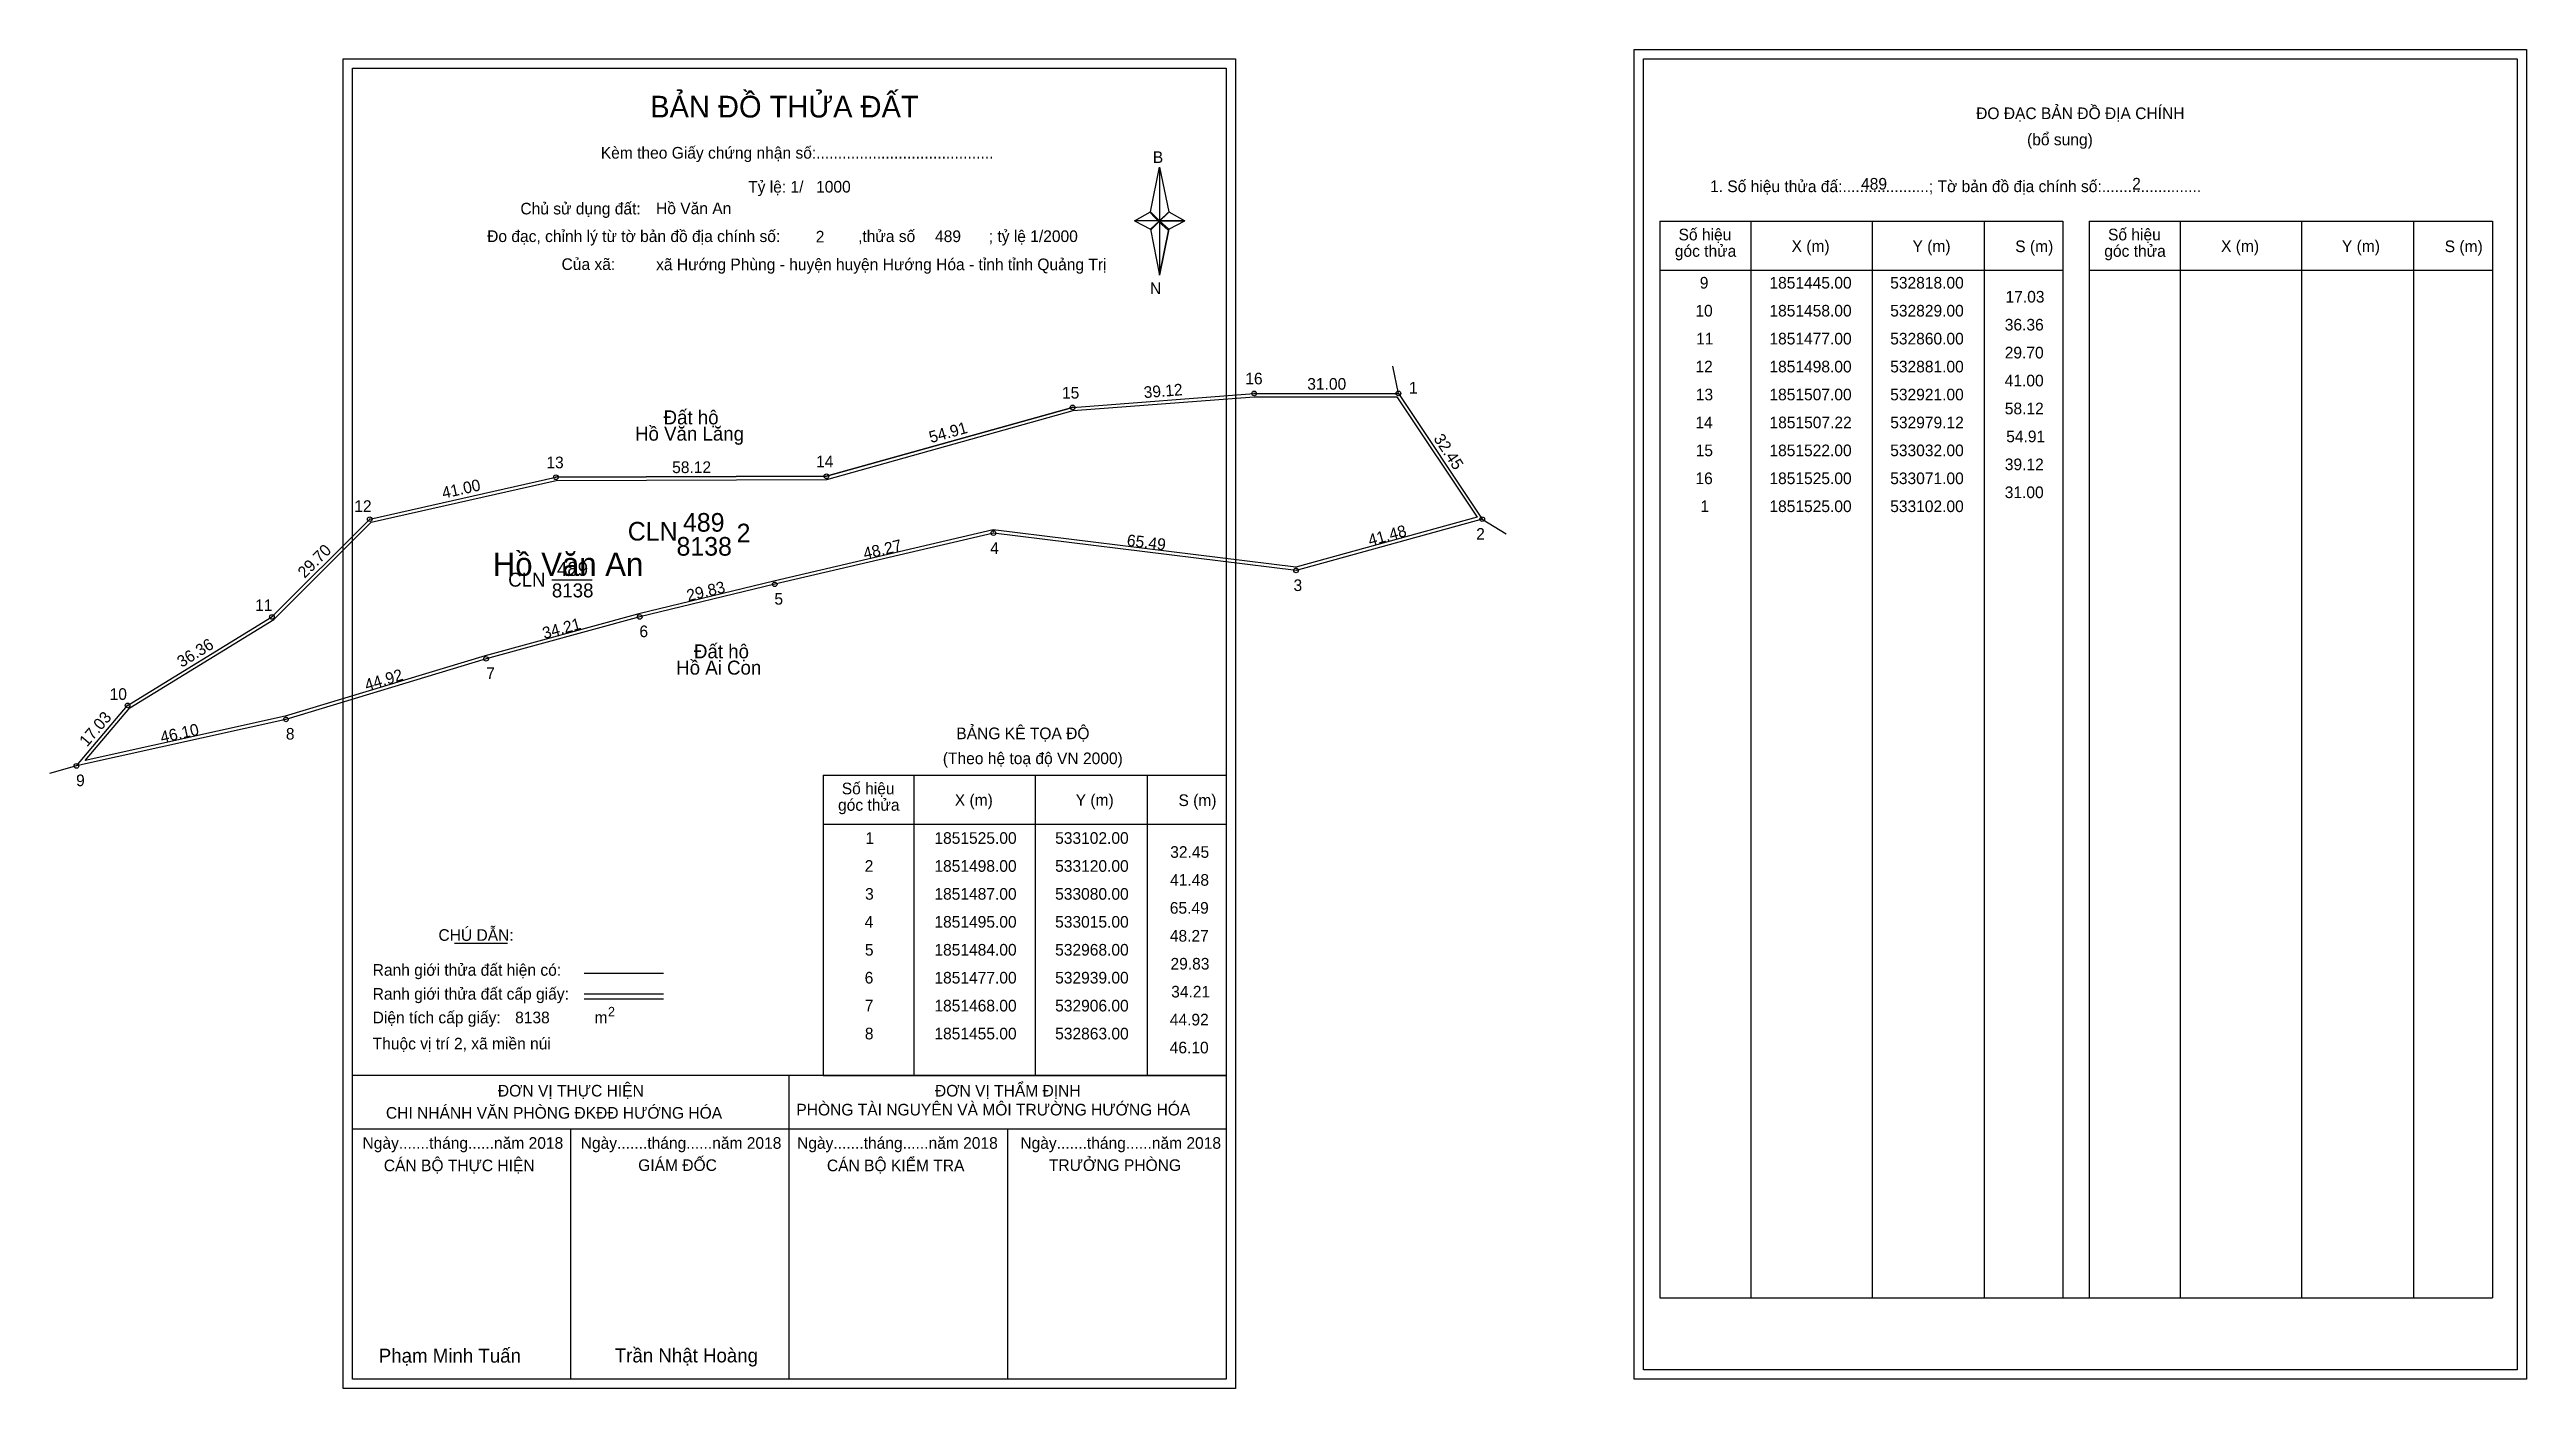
# Model space of a CAD drawing. Extents: x 532812 to 533344, y 1851311 to 1851599.
import ezdxf

# ---------------------------------------------------------------- set-up
doc = ezdxf.new("R2010")
doc.units = 0
for name, color, linetype in [('Level 1', 7, 'Continuous'), ('Level 10', 7, 'Continuous'), ('Level 11', 7, 'Continuous'), ('Level 13', 7, 'Continuous'), ('Level 2', 7, 'Continuous'), ('Level 27', 7, 'Continuous'), ('Level 3', 7, 'Continuous'), ('Level 36', 7, 'Continuous'), ('Level 4', 7, 'Continuous'), ('Level 49', 7, 'Continuous'), ('Level 5', 7, 'Continuous'), ('Level 53', 7, 'Continuous'), ('Level 55', 7, 'Continuous'), ('Level 6', 7, 'Continuous'), ('Level 63', 7, 'Continuous'), ('Level 7', 7, 'Continuous'), ('Level 9', 7, 'Continuous')]:
    doc.layers.add(name, color=color, linetype=linetype)

msp = doc.modelspace()

# ---------------------------------------------------------------- linework, layer by layer
at = {"layer": 'Level 1'}
for p, q in [((532877.3, 1851594.86), (532877.3, 1851594.86)), ((533154.62, 1851596.86), (533154.62, 1851596.86)), ((533048.72, 1851563.98), (533050.69, 1851573.62)), ((533050.69, 1851573.62), (533050.69, 1851562.1)), ((533050.69, 1851573.62), (533052.65, 1851563.98)), ((533045.27, 1851562.1), (533048.72, 1851563.98)), ((533048.72, 1851563.98), (533050.69, 1851562.1)), ((533050.54, 1851561.88), (533048.72, 1851563.76)), ((533052.51, 1851563.76), (533050.54, 1851561.88)), ((533050.54, 1851561.88), (533052.51, 1851563.76)), ((533052.65, 1851563.98), (533050.69, 1851562.1)), ((533050.69, 1851562.1), (533048.72, 1851560.26)), ((533050.54, 1851561.88), (533048.72, 1851560.04)), ((533048.72, 1851560.04), (533050.54, 1851561.88)), ((533048.72, 1851560.26), (533050.69, 1851550.4)), ((533052.51, 1851560.04), (533050.54, 1851561.88)), ((533050.69, 1851562.1), (533050.69, 1851550.4)), ((533050.69, 1851562.1), (533056.1, 1851562.1)), ((533050.69, 1851562.1), (533052.65, 1851560.26)), ((533052.65, 1851560.26), (533050.69, 1851550.4)), ((533052.65, 1851560.26), (533056.1, 1851562.1)), ((533158.15, 1851562.01), (533244.75, 1851562.01)), ((533177.74, 1851330.74), (533177.74, 1851562.01)), ((533203.81, 1851330.74), (533203.81, 1851562.01)), ((533227.79, 1851562.01), (533227.79, 1851330.74)), ((533244.75, 1851562.01), (533244.75, 1851330.74)), ((533250.41, 1851562.01), (533337.01, 1851562.01)), ((533270, 1851330.74), (533270, 1851562.01)), ((533296.07, 1851330.74), (533296.07, 1851562.01)), ((533320.04, 1851562.01), (533320.04, 1851330.74)), ((533337.01, 1851562.01), (533337.01, 1851330.74)), ((533158.15, 1851551.48), (533244.75, 1851551.48)), ((533250.41, 1851551.48), (533337.01, 1851551.48)), ((532978.39, 1851443.04), (533064.99, 1851443.04)), ((532997.98, 1851378.51), (532997.98, 1851443.04)), ((533024.05, 1851378.51), (533024.05, 1851443.04)), ((533048.02, 1851443.04), (533048.02, 1851378.51)), ((532978.39, 1851432.51), (533064.99, 1851432.51)), ((532899.21, 1851406.93), (532910.62, 1851406.93)), ((532927.08, 1851400.52), (532944.09, 1851400.52)), ((532927.08, 1851396.08), (532944.09, 1851396.08)), ((532927.08, 1851394.98), (532944.09, 1851394.98)), ((532984.12, 1851378.51), (532877.29, 1851378.51)), ((533064.99, 1851378.51), (532960.15, 1851378.51)), ((532971.14, 1851313.29), (532971.14, 1851378.51)), ((532978.39, 1851378.51), (533064.99, 1851378.51)), ((533064.99, 1851366.96), (532877.29, 1851366.96)), ((532924.22, 1851313.29), (532924.22, 1851366.96)), ((533018.07, 1851313.29), (533018.07, 1851366.96)), ((533158.15, 1851330.74), (533337.01, 1851330.74)), ((533064.99, 1851313.29), (533064.99, 1851313.29)), ((533342.32, 1851315.29), (533342.32, 1851315.29))]:
    msp.add_line(p, q, dxfattribs=at)
for points in [[(533048.72, 1851563.98), (533050.69, 1851573.62), (533050.69, 1851562.1)], [(533050.69, 1851562.1), (533052.65, 1851563.98), (533056.1, 1851562.1)], [(533045.27, 1851562.1), (533048.72, 1851560.26), (533050.69, 1851562.1)], [(533050.69, 1851562.1), (533050.69, 1851550.4), (533052.65, 1851560.26)]]:
    msp.add_lwpolyline(points, close=True, dxfattribs=at)
at = {"layer": 'Level 10'}
for p, q in [((533032, 1851522), (532979.12, 1851507.22)), ((532979.12, 1851507.22), (532921, 1851507))]:
    msp.add_line(p, q, dxfattribs=at)
for points in [[(533102, 1851525), (533120, 1851498), (533080, 1851487), (533015, 1851495), (532968, 1851484), (532939, 1851477), (532906, 1851468), (532863, 1851455), (532818, 1851445), (532829, 1851458), (532860, 1851477), (532881, 1851498), (532921, 1851507), (532979.12, 1851507.22), (533032, 1851522), (533071, 1851525)], [(533101.63, 1851524.3), (533118.88, 1851498.42), (533079.95, 1851487.71), (533014.96, 1851495.71), (532967.84, 1851484.68), (532938.83, 1851477.68), (532905.81, 1851468.67), (532862.82, 1851455.68), (532819.88, 1851446.13), (532829.46, 1851457.46), (532860.44, 1851476.45), (532881.35, 1851497.36), (532921.08, 1851506.3), (532979.22, 1851506.52), (533032.12, 1851521.31), (533071.03, 1851524.3)]]:
    msp.add_lwpolyline(points, close=True, dxfattribs=at)
at = {"layer": 'Level 11'}
for centre in [(533071, 1851525), (533102, 1851525), (533102, 1851525), (533032, 1851522), (532921, 1851507), (532979.12, 1851507.22), (532881, 1851498), (533120, 1851498), (533015, 1851495), (532968, 1851484), (533080, 1851487), (532860, 1851477), (532939, 1851477), (532906, 1851468), (532829, 1851458), (532863, 1851455), (532818, 1851445)]:
    msp.add_circle(centre, 0.5, dxfattribs=at)
at = {"layer": 'Level 27'}
for p, q in [((533102, 1851525), (533100.79, 1851530.88)), ((533120, 1851498), (533125.12, 1851494.86)), ((532818, 1851445), (532812.22, 1851443.38))]:
    msp.add_line(p, q, dxfattribs=at)
at = {"layer": 'Level 3'}
for p, q in [((533158.15, 1851562.01), (533158.15, 1851330.74)), ((533250.41, 1851562.01), (533250.41, 1851330.74)), ((532978.39, 1851443.04), (532978.39, 1851378.51))]:
    msp.add_line(p, q, dxfattribs=at)
at = {"layer": 'Level 63'}
for points in [[(532875.29, 1851596.86), (533066.99, 1851596.86), (533066.99, 1851311.29), (532875.29, 1851311.29)], [(532877.29, 1851594.86), (533064.99, 1851594.86), (533064.99, 1851313.29), (532877.29, 1851313.29)], [(533152.62, 1851598.86), (533344.32, 1851598.86), (533344.32, 1851313.29), (533152.62, 1851313.29)], [(533154.62, 1851596.86), (533342.32, 1851596.86), (533342.32, 1851315.29), (533154.62, 1851315.29)]]:
    msp.add_lwpolyline(points, close=True, dxfattribs=at)
at = {"layer": 'Level 9'}
msp.add_line((532920.14, 1851485), (532928.76, 1851485), dxfattribs=at)

# ---------------------------------------------------------------- texts
at = {"layer": 'Level 1'}
for s, height, p in [('BẢN ĐỒ THỬA ĐẤT', 4.6657, (532941.26, 1851584.27)), ('ĐO ĐẠC BẢN ĐỒ ĐỊA CHÍNH', 2.5, (533226.1, 1851583.92)), ('Kèm theo Giấy chứng nhận số:.........................................', 2.5, (532930.64, 1851575.44)), ('(bổ sung)', 2.5, (533237.04, 1851578.3)), ('B', 2.5, (533049.23, 1851574.5)), ('1. Số hiệu thửa đấ:....................; Tờ bản đồ địa chính số:.......................', 2.5, (533168.93, 1851568.24)), ('Chủ sử dụng đất:', 2.5, (532913.38, 1851563.45)), ('Đo đạc, chỉnh lý từ tờ bản đồ địa chính số:                  ,thửa số                 ; tỷ lệ 1/2000', 2.5, (532906.23, 1851557.52)), ('góc thửa', 2.5, (533161.37, 1851554.35)), ('Số hiệu', 2.5, (533162.17, 1851557.88)), ('X (m)', 2.5, (533186.45, 1851555.4)), ('Y (m)', 2.5, (533212.43, 1851555.4)), ('S (m)', 2.5, (533234.5, 1851555.35)), ('góc thửa', 2.5, (533253.63, 1851554.35)), ('Số hiệu', 2.5, (533254.43, 1851557.88)), ('X (m)', 2.5, (533278.71, 1851555.4)), ('Y (m)', 2.5, (533304.68, 1851555.4)), ('S (m)', 2.5, (533326.76, 1851555.35)), ('Của xã:', 2.5, (532922.22, 1851551.52)), ('N', 2.5, (533048.63, 1851546.33)), ('BẢNG KÊ TỌA ĐỘ', 2.5, (533007.02, 1851450.74)), ('(Theo hệ toạ độ VN 2000)', 2.5, (533004.12, 1851445.38)), ('Số hiệu', 2.5, (532982.41, 1851438.9)), ('góc thửa', 2.5, (532981.61, 1851435.37)), ('X (m)', 2.5, (533006.69, 1851436.43)), ('Y (m)', 2.5, (533032.66, 1851436.43)), ('S (m)', 2.5, (533054.74, 1851436.38)), ('CHÚ DẪN:', 2.5, (532895.77, 1851407.43)), ('Ranh giới thửa đất hiện có:', 2.5, (532881.64, 1851399.93)), ('Ranh giới thửa đất cấp giấy:', 2.5, (532881.64, 1851394.79)), ('Diện tích cấp giấy:', 2.5, (532881.64, 1851389.71)), ('2', 2, (532932.2, 1851391.24)), ('Thuộc vị trí 2, xã miền núi', 2.5, (532881.64, 1851384.11)), ('m', 2.5, (532929.3, 1851389.73)), ('ĐƠN VỊ THỰC HIỆN', 2.5, (532908.53, 1851373.99)), ('ĐƠN VỊ THẨM ĐỊNH', 2.5, (533002.43, 1851373.99)), ('CHI NHÁNH VĂN PHÒNG ĐKĐĐ HƯỚNG HÓA', 2.5, (532884.49, 1851369.23)), ('PHÒNG TÀI NGUYÊN VÀ MÔI TRƯỜNG HƯỚNG HÓA', 2.5, (532972.66, 1851369.92)), ('Ngày.......tháng......năm 2018', 2.5, (532879.46, 1851362.76)), ('Ngày.......tháng......năm 2018', 2.5, (532926.33, 1851362.76)), ('Ngày.......tháng......năm 2018', 2.5, (532972.81, 1851362.76)), ('Ngày.......tháng......năm 2018', 2.5, (533020.77, 1851362.76)), ('CÁN BỘ THỰC HIỆN', 2.5, (532884.04, 1851357.94)), ('GIÁM ĐỐC', 2.5, (532938.68, 1851358)), ('CÁN BỘ KIỂM TRA', 2.5, (532979.22, 1851357.94)), ('TRƯỞNG PHÒNG', 2.5, (533026.91, 1851358)), ('Phạm Minh Tuấn', 3, (532882.95, 1851316.83)), ('Trần Nhật Hoàng', 3, (532933.65, 1851316.88))]:
    msp.add_text(s, height=height, dxfattribs=at).set_placement(p)
at = {"layer": 'Level 11'}
msp.add_text('Tỷ lệ: 1/', height=2.5, dxfattribs=at).set_placement((532962.3, 1851568.13))
at = {"layer": 'Level 13'}
for s, p in [('489', (532921.22, 1851485.8)), ('CLN', (532910.75, 1851483.5)), ('8138', (532920.14, 1851481.2))]:
    msp.add_text(s, height=3, dxfattribs=at).set_placement(p)
at = {"layer": 'Level 2'}
msp.add_text('Hồ Văn An', height=5, dxfattribs=at).set_placement((532907.44, 1851485.82))
at = {"layer": 'Level 3'}
msp.add_text('CLN', height=4, dxfattribs=at).set_placement((532936.44, 1851493.4))
at = {"layer": 'Level 36'}
for s, p in [('Đất hộ', (532944.13, 1851518.36)), ('Hồ Văn Lăng', (532938, 1851514.86)), ('Hồ Ai Con', (532946.84, 1851464.61)), ('Đất hộ', (532950.66, 1851468.11))]:
    msp.add_text(s, height=3, dxfattribs=at).set_placement(p)
at = {"layer": 'Level 4'}
msp.add_text('489', height=4, dxfattribs=at).set_placement((532948.3, 1851495.31))
at = {"layer": 'Level 49'}
for s, rotation, p in [('39.12', 4.3987, (533047.37, 1851523.98)), ('31.00', 360, (533082.41, 1851525.8)), ('54.91', 15.6157, (533001.56, 1851514.32)), ('32.45', 303.6901, (533109.43, 1851515.3)), ('58.12', 0.2169, (532945.98, 1851507.89)), ('41.00', 12.6804, (532896.83, 1851502.38)), ('48.27', 13.1726, (532987.35, 1851489.35)), ('65.49', 352.9835, (533043.55, 1851492.29)), ('41.48', 15.3763, (533095.88, 1851492.2)), ('29.70', 45, (532867.04, 1851485.17)), ('29.83', 13.5704, (532949.42, 1851480.34)), ('36.36', 31.5043, (532840.6, 1851466.05)), ('34.21', 15.2551, (532918.5, 1851472.24)), ('44.92', 16.8214, (532880.36, 1851461.09)), ('17.03', 49.7636, (532820.3, 1851448.96)), ('46.10', 12.5288, (532836.33, 1851449.89))]:
    msp.add_text(s, height=2.5, rotation=rotation, dxfattribs=at).set_placement(p)
at = {"layer": 'Level 5'}
msp.add_text('8138', height=4, dxfattribs=at).set_placement((532946.91, 1851490.16))
at = {"layer": 'Level 53'}
for s, p in [('9', (533166.73, 1851547.52)), ('1851445.00', (533181.69, 1851547.52)), ('532818.00', (533207.64, 1851547.52)), ('17.03', (533232.42, 1851544.52)), ('10', (533165.79, 1851541.52)), ('1851458.00', (533181.69, 1851541.52)), ('532829.00', (533207.64, 1851541.52)), ('36.36', (533232.25, 1851538.52)), ('11', (533165.95, 1851535.52)), ('1851477.00', (533181.69, 1851535.52)), ('532860.00', (533207.64, 1851535.52)), ('12', (533165.8, 1851529.52)), ('1851498.00', (533181.69, 1851529.52)), ('532881.00', (533207.64, 1851529.52)), ('29.70', (533232.24, 1851532.52)), ('13', (533165.88, 1851523.52)), ('1851507.00', (533181.69, 1851523.52)), ('532921.00', (533207.64, 1851523.52)), ('41.00', (533232.24, 1851526.52)), ('14', (533165.79, 1851517.52)), ('1851507.22', (533181.71, 1851517.52)), ('532979.12', (533207.65, 1851517.52)), ('58.12', (533232.26, 1851520.52)), ('54.91', (533232.56, 1851514.52)), ('15', (533165.85, 1851511.52)), ('1851522.00', (533181.69, 1851511.52)), ('533032.00', (533207.64, 1851511.52)), ('39.12', (533232.26, 1851508.52)), ('16', (533165.8, 1851505.52)), ('1851525.00', (533181.69, 1851505.52)), ('533071.00', (533207.64, 1851505.52)), ('31.00', (533232.24, 1851502.52)), ('1', (533166.87, 1851499.52)), ('1851525.00', (533181.69, 1851499.52)), ('533102.00', (533207.64, 1851499.52)), ('1', (532987.49, 1851428.26)), ('1851525.00', (533002.31, 1851428.26)), ('533102.00', (533028.25, 1851428.26)), ('2', (532987.34, 1851422.26)), ('1851498.00', (533002.31, 1851422.26)), ('533120.00', (533028.25, 1851422.26)), ('32.45', (533052.97, 1851425.26)), ('3', (532987.42, 1851416.26)), ('1851487.00', (533002.31, 1851416.26)), ('533080.00', (533028.25, 1851416.26)), ('41.48', (533052.94, 1851419.26)), ('65.49', (533052.88, 1851413.26)), ('4', (532987.33, 1851410.26)), ('1851495.00', (533002.31, 1851410.26)), ('533015.00', (533028.25, 1851410.26)), ('48.27', (533052.89, 1851407.26)), ('5', (532987.38, 1851404.26)), ('1851484.00', (533002.31, 1851404.26)), ('532968.00', (533028.25, 1851404.26)), ('29.83', (533053.03, 1851401.26)), ('6', (532987.33, 1851398.26)), ('1851477.00', (533002.31, 1851398.26)), ('532939.00', (533028.25, 1851398.26)), ('34.21', (533053.18, 1851395.26)), ('7', (532987.34, 1851392.26)), ('1851468.00', (533002.31, 1851392.26)), ('532906.00', (533028.25, 1851392.26)), ('8', (532987.37, 1851386.26)), ('1851455.00', (533002.31, 1851386.26)), ('532863.00', (533028.25, 1851386.26)), ('44.92', (533052.88, 1851389.26)), ('46.10', (533052.86, 1851383.26))]:
    msp.add_text(s, height=2.5, dxfattribs=at).set_placement(p)
at = {"layer": 'Level 55'}
for s, height, p in [('16', 0.4, (533070.72, 1851525)), ('488', 0.11, (533070.88, 1851524.89)), ('488', 0.11, (533101.88, 1851524.89)), ('1', 0.4, (533101.89, 1851525)), ('0', 0.11, (533101.96, 1851524.89)), ('0', 0.11, (533101.96, 1851524.89)), ('15', 0.4, (533031.72, 1851522)), ('488', 0.11, (533031.88, 1851521.89)), ('13', 0.4, (532920.73, 1851507)), ('488', 0.11, (532920.88, 1851506.89)), ('14', 0.4, (532978.83, 1851507.22)), ('488', 0.11, (532979, 1851507.11)), ('12', 0.4, (532880.72, 1851498)), ('2', 0.4, (533119.86, 1851498)), ('488', 0.11, (532880.88, 1851497.89)), ('4', 0.4, (533014.86, 1851495)), ('490', 0.11, (533014.88, 1851494.89)), ('490', 0.11, (533014.88, 1851494.89)), ('490', 0.11, (533119.88, 1851497.89)), ('490', 0.11, (533119.88, 1851497.89)), ('0', 0.11, (533119.96, 1851497.89)), ('0', 0.11, (533119.96, 1851497.89)), ('490', 0.11, (532967.88, 1851483.89)), ('490', 0.11, (532967.88, 1851483.89)), ('5', 0.4, (532967.87, 1851484)), ('490', 0.11, (533079.88, 1851486.89)), ('490', 0.11, (533079.88, 1851486.89)), ('3', 0.4, (533079.88, 1851487)), ('11', 0.4, (532859.74, 1851477)), ('6', 0.4, (532938.86, 1851477)), ('488', 0.11, (532859.88, 1851476.89)), ('490', 0.11, (532938.88, 1851476.89)), ('490', 0.11, (532938.88, 1851476.89)), ('490', 0.11, (532905.88, 1851467.89)), ('490', 0.11, (532905.88, 1851467.89)), ('7', 0.4, (532905.87, 1851468)), ('10', 0.4, (532828.72, 1851458)), ('488', 0.11, (532828.88, 1851457.89)), ('490', 0.11, (532862.88, 1851454.89)), ('490', 0.11, (532862.88, 1851454.89)), ('8', 0.4, (532862.87, 1851455)), ('9', 0.4, (532817.86, 1851445)), ('490', 0.11, (532817.88, 1851444.89)), ('490', 0.11, (532817.88, 1851444.89)), ('488', 0.11, (532817.88, 1851444.89))]:
    msp.add_text(s, height=height, dxfattribs=at).set_placement(p)
at = {"layer": 'Level 6'}
for s, p in [('1000', (532976.9, 1851568.15)), ('489', (533201.38, 1851568.78)), ('2', (533259.62, 1851568.8)), ('Hồ Văn An', (532942.52, 1851563.51)), ('2', (532976.82, 1851557.43)), ('489', (533002.45, 1851557.51)), ('xã Hướng Phùng - huyện huyện Hướng Hóa - tỉnh tỉnh Quảng Trị', (532942.53, 1851551.47)), ('8138', (532912.24, 1851389.72))]:
    msp.add_text(s, height=2.5, dxfattribs=at).set_placement(p)
at = {"layer": 'Level 7'}
msp.add_text('2', height=4, dxfattribs=at).set_placement((532959.82, 1851493.02))
at = {"layer": 'Level 9'}
for s, p in [('15', (533029.72, 1851523.9)), ('16', (533069.1, 1851526.95)), ('1', (533104.26, 1851524.98)), ('13', (532918.95, 1851508.93)), ('14', (532976.9, 1851509.14)), ('12', (532877.69, 1851499.55)), ('4', (533014.31, 1851490.55)), ('2', (533118.7, 1851493.58)), ('3', (533079.46, 1851482.56)), ('11', (532856.4, 1851478.26)), ('5', (532967.94, 1851479.64)), ('6', (532938.94, 1851472.65)), ('10', (532825.13, 1851459.18)), ('7', (532906.04, 1851463.67)), ('8', (532862.99, 1851450.65)), ('9', (532817.93, 1851440.65))]:
    msp.add_text(s, height=2.5, dxfattribs=at).set_placement(p)

doc.saveas('drawing.dxf')
